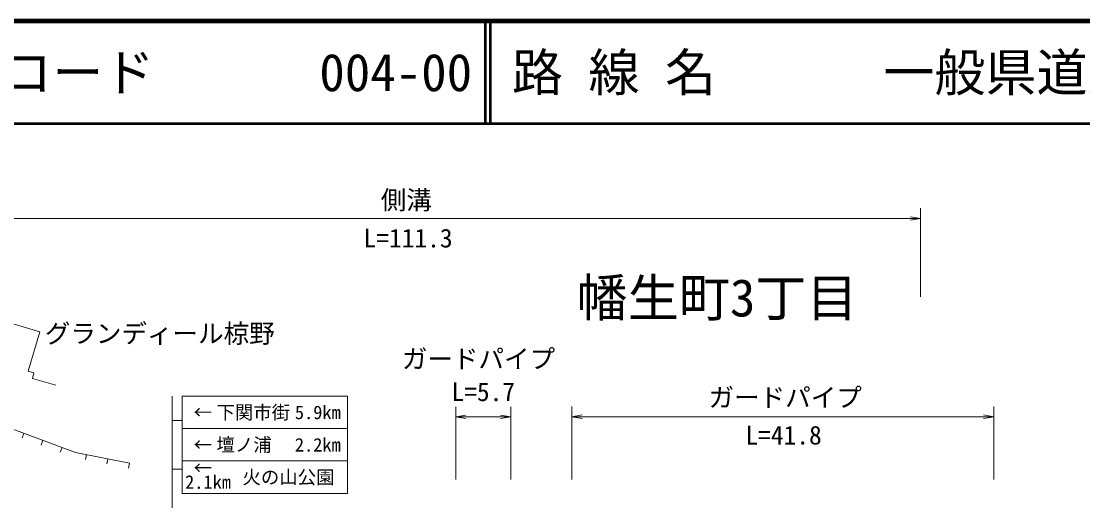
# Model space of a CAD drawing. Units: millimetres at full size, sheet at 1:1000; details may follow other scales. Extents: x 40000 to 680000, y 20000 to 380000.
# Drawn here: x 132336 to 236267, y 333120 to 380000 of the extents above; entities that cross this region are included whole.
import ezdxf
from ezdxf.enums import TextEntityAlignment as Align

# ---------------------------------------------------------------- set-up
doc = ezdxf.new("R2010")
doc.units = ezdxf.units.MM
doc.header["$LTSCALE"] = 1000
for name, color, linetype, lineweight in [('M-BGD', 7, 'Continuous', 13), ('M-STR-HTXT', 7, 'Continuous', 13), ('M-STR-STRC', 7, 'Continuous', 13), ('M-TTL', 2, 'Continuous', 140), ('M-TTL-LINE', 7, 'Continuous', 50)]:
    doc.layers.add(name, color=color, linetype=linetype, lineweight=lineweight)
doc.layers.add('M-BMK-HTXT', color=7, linetype='Continuous')
doc.layers.add('M-TTL-TXT', color=7, linetype='Continuous')
doc.styles.add('ＭＳ ゴシック', font='')
doc.styles.get('ＭＳ ゴシック').set_extended_font_data('MS Gothic')

# ---------------------------------------------------------------- blocks, each defined once
blk = doc.blocks.new('open_arrow')
at = {"color": 0, "linetype": 'Continuous', "lineweight": -2}
blk.add_lwpolyline([(7.5, 1.25), (0, 0), (7.5, -1.25)], dxfattribs=at)

msp = doc.modelspace()

# ---------------------------------------------------------------- linework, layer by layer
at = {"layer": 'M-BGD'}
for p, q in [((130324, 350761), (134160, 349627)), ((134160, 349627), (133026, 345791)), ((133026, 345791), (133586, 345626)), ((133425, 345082), (133586, 345626)), ((133425, 345082), (135721, 344404)), ((132589, 339729), (132415, 339261)), ((134463, 339032), (134289, 338563)), ((136338, 338334), (136163, 337865)), ((138714, 337633), (138617, 337142)), ((140822, 337214), (140725, 336724)), ((142930, 336796), (142833, 336306))]:
    msp.add_line(p, q, dxfattribs=at)
msp.add_lwpolyline([(122101, 346657), (129951, 340937), (131266, 340222), (137661, 337842), (142930, 336796)], dxfattribs=at)
at = {"layer": 'M-STR-HTXT'}
for p, q in [((220392, 353041), (220392, 361721)), ((119913, 360721), (220392, 360721)), ((174882, 335208), (174882, 342313)), ((180266, 335208), (180266, 342313)), ((186253, 335208), (186253, 342339)), ((227554, 335208), (227554, 342339)), ((174882, 341313), (180266, 341313)), ((186253, 341339), (227554, 341339))]:
    msp.add_line(p, q, dxfattribs=at)
at = {"layer": 'M-STR-STRC'}
for p, q in [((147109, 343341), (147109, 331841)), ((148109, 343341), (164279, 343341)), ((148109, 343341), (148109, 333841)), ((164279, 343341), (164279, 333841)), ((147109, 340966), (148109, 340966)), ((148109, 340175), (164279, 340175)), ((148109, 337008), (164279, 337008)), ((147109, 336216), (148109, 336216)), ((164279, 333841), (148109, 333841))]:
    msp.add_line(p, q, dxfattribs=at)
at = {"layer": 'M-TTL'}
msp.add_line((680000, 380000), (40000, 380000), dxfattribs=at)
at = {"layer": 'M-TTL-LINE'}
for p, q in [((177750, 380000), (177750, 370000)), ((178250, 380000), (178250, 370000)), ((40000, 370000), (680000, 370000))]:
    msp.add_line(p, q, dxfattribs=at)

# ---------------------------------------------------------------- block references
at = {"layer": 'M-STR-HTXT', "xscale": 133, "yscale": 133, "rotation": 180}
for p in [(220392, 360721), (180266, 341313), (227554, 341339)]:
    msp.add_blockref('open_arrow', p, dxfattribs=at)
at = {"layer": 'M-STR-HTXT', "xscale": 133, "yscale": 133}
for p in [(174882, 341313), (186253, 341339)]:
    msp.add_blockref('open_arrow', p, dxfattribs=at)

# ---------------------------------------------------------------- texts
at = {"layer": 'M-BGD', "style": 'ＭＳ ゴシック'}
msp.add_text('グランディール椋野', height=1833, dxfattribs=at).set_placement((145900, 348007), align=Align.BOTTOM_CENTER)
at = {"layer": 'M-BMK-HTXT', "style": 'ＭＳ ゴシック'}
msp.add_text('幡生町3丁目', height=3666, dxfattribs=at).set_placement((200467, 352967), align=Align.MIDDLE_CENTER)
at = {"layer": 'M-STR-HTXT', "style": 'ＭＳ ゴシック'}
for s, p in [('側溝', (170037, 362523)), ('ガードパイプ', (177100, 346992)), ('ガードパイプ', (207131, 343219))]:
    msp.add_text(s, height=1833, dxfattribs=at).set_placement(p, align=Align.MIDDLE_CENTER)
for s, p in [('L=111.3', (170208, 357331)), ('L=5.7', (177574, 342313)), ('L=41.8', (206973, 338066))]:
    msp.add_text(s, height=1833, dxfattribs=at).set_placement(p, align=Align.BOTTOM_CENTER)
at = {"layer": 'M-STR-STRC', "style": 'ＭＳ ゴシック'}
for s, p in [('←', (150109, 341758)), ('下関市街', (155059, 341758)), ('←', (150109, 338591)), ('壇ノ浦', (154159, 338591)), ('←', (150109, 336325)), ('火の山公園', (158500, 335425))]:
    msp.add_text(s, height=1320, dxfattribs=at).set_placement(p, align=Align.MIDDLE_CENTER)
for s, p in [('5.9km', (163620, 341758)), ('2.2km', (163620, 338591)), ('2.1km', (152871, 334950))]:
    msp.add_text(s, height=1320, dxfattribs=at).set_placement(p, align=Align.MIDDLE_RIGHT)
at = {"layer": 'M-TTL-TXT', "style": 'ＭＳ ゴシック'}
for s, p in [('路 線 名', (180380, 375000)), ('一般県道武久椋野線', (216734, 375000)), ('図面コード', (120380, 375000)), ('004-00', (161521, 375000))]:
    msp.add_text(s, height=3666, dxfattribs=at).set_placement(p, align=Align.MIDDLE_LEFT)

doc.saveas('drawing.dxf')
